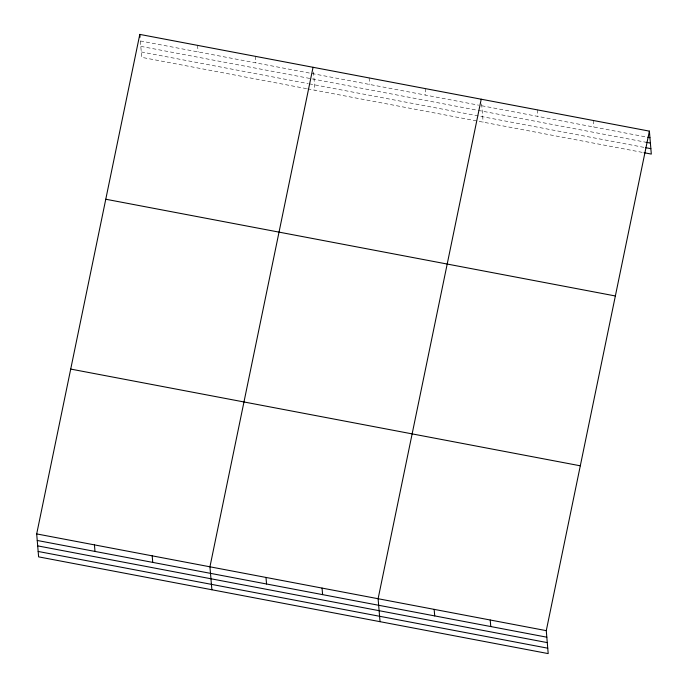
<?xml version="1.0" encoding="UTF-8"?>
<svg xmlns="http://www.w3.org/2000/svg" width="688" height="688" viewBox="0 0 688 688"><rect width="100%" height="100%" fill="white"/><g stroke="black" fill="none" stroke-linecap="round" stroke-linejoin="round"><path stroke-width="0.52" stroke-dasharray="3.44 2.58" d="M140.352 40.953L478.659 105.169M481.772 105.754L646.823 137.084M140.808 46.363L477.033 110.183M478.074 110.381L646.238 142.304M141.281 51.944L308.233 83.635M309.282 83.833L644.63 147.49M306.59 88.649L141.728 57.353L140.197 39.078M307.639 88.847L643.005 152.504M593.331 120.486L593.882 127.039M537.276 109.848L537.827 116.401M481.617 103.888L483.148 122.163M425.167 88.571L425.717 95.116M369.112 77.925L369.662 84.478M313.453 71.965L314.992 90.24M255.308 56.321L255.859 62.875M197.559 45.365L198.11 51.91"/><path stroke-width="1.03" d="M649.386 131.133L546.272 630.647L548.198 653.6L38.614 556.867L36.688 533.914L139.802 34.4L649.386 131.133L651.312 154.086L644.045 152.702M313.057 67.286L209.943 566.8L211.87 589.762M481.222 99.21L378.108 598.723L380.034 621.677M647.855 137.282L649.936 137.677M646.238 142.304L650.384 143.095M645.662 147.688L650.857 148.668M105.78 199.236L615.356 295.969M70.718 369.078L580.294 465.802M36.688 533.914L546.272 630.647M37.238 540.467L546.822 637.191M37.694 545.876L547.27 642.609M38.158 551.458L547.743 648.191M490.217 620.008L490.768 626.553M434.162 609.362L434.713 615.915M322.053 588.085L322.603 594.638M265.998 577.447L266.548 583.992M139.802 34.4L140.042 37.204M152.194 555.844L152.745 562.388M94.445 544.879L94.996 551.432"/></g></svg>
